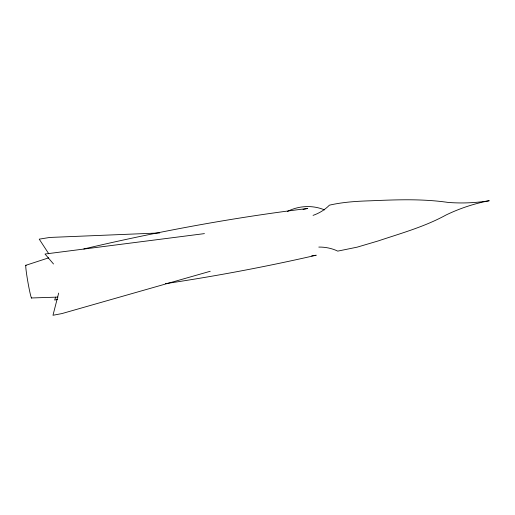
<?xml version="1.0" encoding="UTF-8"?>
<svg xmlns="http://www.w3.org/2000/svg" width="515" height="515" viewBox="0 0 515 515"><rect width="100%" height="100%" fill="white"/><g stroke="black" fill="none" stroke-linecap="round" stroke-linejoin="round"><path stroke-width="0.77" d="M58.665 293.087L52.987 315.27L61.929 313.577L210.229 271.276M55.678 297.142L54.648 300.039L57.558 299.505M287.512 211.414C298.861 205.62 312.727 204.925 324.508 209.895M313.049 215.379C319.165 213.268 324.868 209.824 329.4 205.176C342.887 202.054 356.869 201.211 370.697 200.786C396.531 199.698 422.538 198.674 448.211 202.44C461.891 203.483 475.699 202.923 489.25 200.728C474.276 203.567 459.695 208.401 445.977 215.038C424.637 226.761 401.005 233.295 378.049 240.981L357.21 247.142L337.75 251.12C331.872 248.294 325.306 246.981 318.798 247.078M25.814 265.309L48.687 257.841M83.791 248.983C157.661 231.563 232.4 217.691 307.751 208.466L303.026 209.425M165.412 283.656C216.023 276.137 266.345 266.641 316.223 255.221L311.588 255.91M204.429 233.617L45.017 254.024L53.521 263.995M159.676 232.954L49.794 237.447L39.23 239.153L48.79 253.811M31.479 297.973L57.944 297.103M31.711 297.908A16.68 0.908 80.1 0 1 27.804 281.544A16.68 0.908 80.1 0 1 26.072 265.425"/></g></svg>
